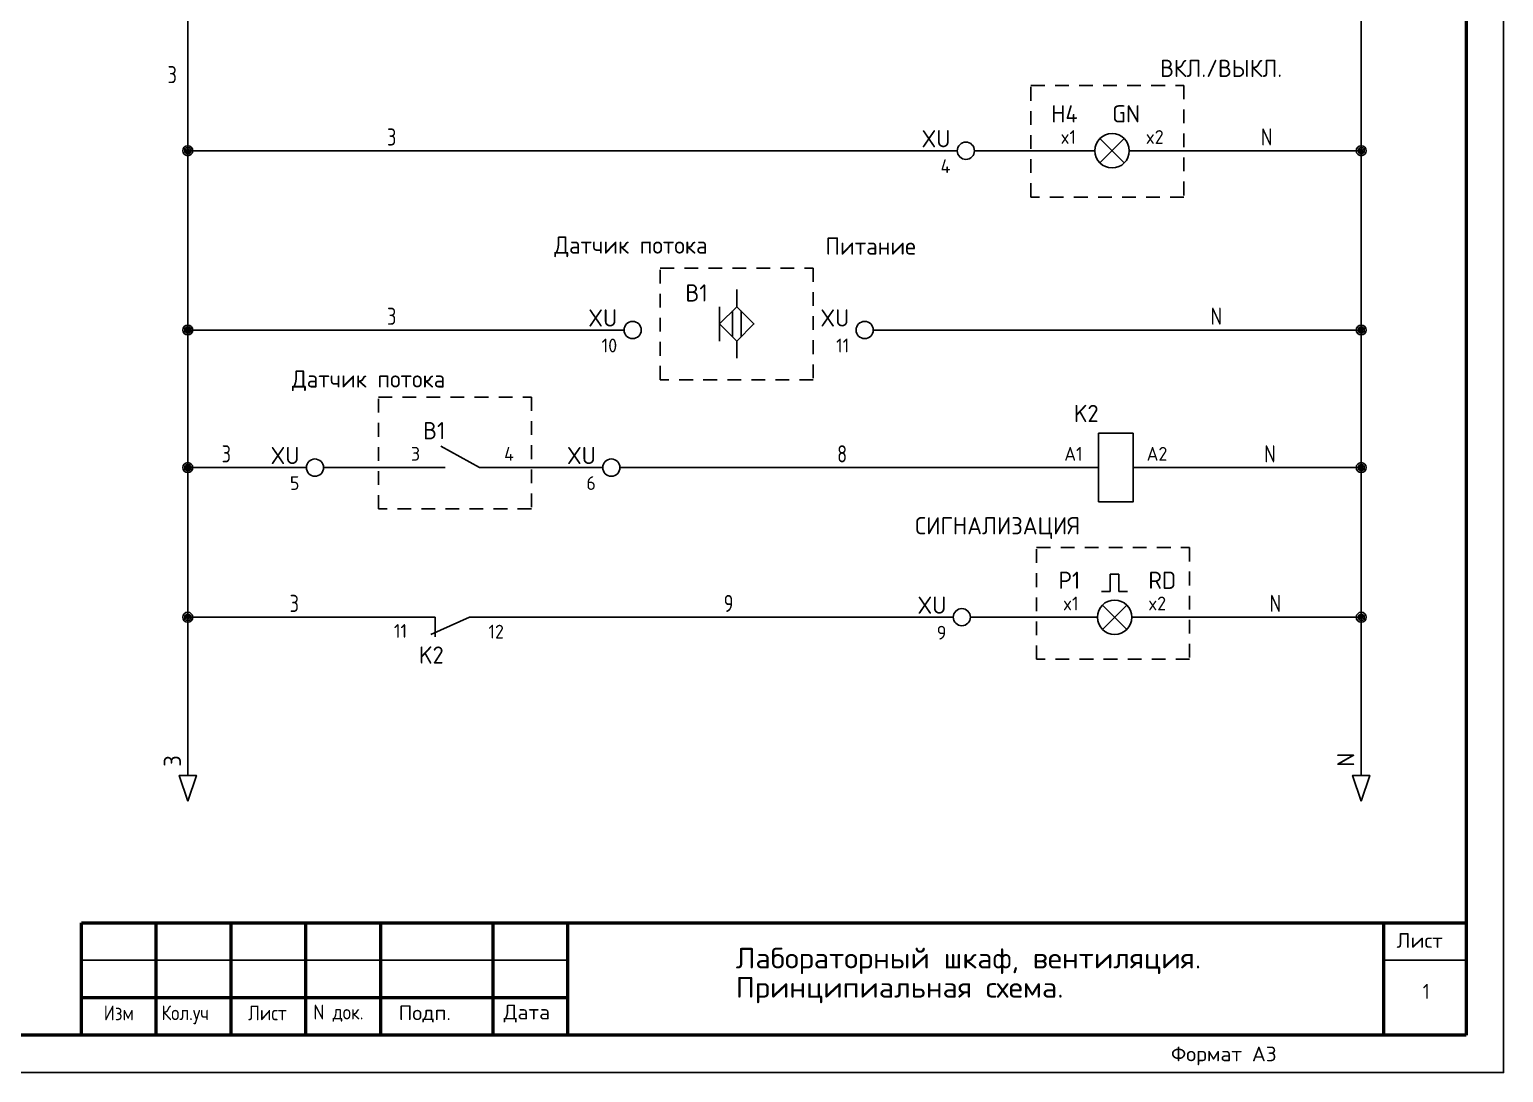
# Model space of a CAD drawing. Extents: x 20 to 1829, y -86 to 701.
# Drawn here: x 263.6 to 478.1, y 17.2 to 168.8 of the extents above; entities that cross this region are included whole.
import ezdxf
from ezdxf.enums import TextEntityAlignment as Align

# ---------------------------------------------------------------- set-up
doc = ezdxf.new("R2010")
doc.units = 0
doc.linetypes.add('Caddy_Dash', pattern=[3.5, 2, -1.5])
doc.linetypes.add('Caddy_Solid', pattern=[0])
for name, color, linetype in [('100', 7, 'Continuous'), ('DESC', 1, 'Continuous'), ('DESCCHILD', 20, 'Continuous'), ('MISC', 7, 'Continuous'), ('SYMS', 7, 'Continuous'), ('TAGS', 7, 'Continuous'), ('TERMS', 7, 'Continuous'), ('TITLE', 7, 'Continuous'), ('WIRECOPY', 84, 'Continuous'), ('WIREFIXED', 130, 'Continuous'), ('WIREREF', 5, 'Continuous'), ('WIRES', 7, 'Continuous')]:
    doc.layers.add(name, color=color, linetype=linetype)
doc.styles.add('Caddy_Vectorfont1n', font='GOST Common.ttf', dxfattribs={"width": 1.1})
doc.styles.add('ITALIC', font='GOST Common.ttf')
doc.styles.add('SIMPLEX', font='GOST Common.ttf')
doc.styles.get("Standard").update_dxf_attribs({"font": 'GOST Common.ttf'})
doc.styles.add('WD_IEC', font='GOST Common.ttf', dxfattribs={"width": 0.9, "height": 4})

# ---------------------------------------------------------------- blocks, each defined once
blk = doc.blocks.new('wd_tb')
at = {"layer": 'TITLE', "color": 1, "style": 'ITALIC'}
for tag, p in [('DWG#', (377.5, 6.5)), ('TITLE#1', (133.27, -3.8)), ('TITLE#2', (163.84, -3.8)), ('TITLE#3', (197.71, -3.8))]:
    blk.add_attdef(tag, text='', height=2, dxfattribs=at).set_placement(p, align=Align.CENTER)
at = {"layer": 'TITLE', "color": 1, "style": 'SIMPLEX'}
blk.add_attdef('CAD#', (-14.33, 3.62), '', height=1.25, rotation=90, dxfattribs=at)
at = {"layer": 'TITLE', "color": 1}
for tag, p, height, style in [('JOB#', (277.8, 5.56), 2, 'ITALIC'), ('ENGINEER', (9.37, -2.98), 1.25, 'ITALIC'), ('CHKDBY', (40.35, -2.98), 1.25, 'ITALIC'), ('SHTS', (385.36, -3.42), 2, 'ITALIC'), ('DRAWNBY', (70.5, -3.39), 1.25, 'ITALIC'), ('DATE', (98.17, -3.8), 1.25, 'SIMPLEX')]:
    blk.add_attdef(tag, p, '', height=height, dxfattribs=dict(at, style=style))
at = {"layer": 'TITLE', "color": 1, "style": 'ITALIC'}
blk.add_attdef('SH#', text='', height=2, dxfattribs=at).set_placement((391.86, 4.83), align=Align.RIGHT)
at = {"layer": 'TITLE', "color": 7, "flags": 9}
blk.add_attdef('WD_TB', (-0.02, 0.56), '', height=1.57, dxfattribs=at)
at = {"layer": 'TITLE', "color": 1, "style": 'ITALIC', "flags": 3}
blk.add_attdef('TITLE#4', text='', height=2, dxfattribs=at).set_placement((230.75, -4.22), align=Align.CENTER)
blk = doc.blocks.new('WDDOT')
for radius in [0.72, 0.449, 0.223]:
    blk.add_circle((0, 0), radius)
blk = doc.blocks.new('HA1S4')
blk.add_lwpolyline([(0, -3.75), (-1.25, 0), (1.25, 0)], close=True)
at = {"style": 'WD_IEC', "flags": 8}
blk.add_attdef('WIRENO', (-1, 1.25), '', height=2.5, rotation=90, dxfattribs=at)
at = {"style": 'WD_IEC'}
blk.add_attdef('DESC1', text='', height=2.5, rotation=90, dxfattribs=at).set_placement((1, 1.25), align=Align.TOP_LEFT)
at = {"style": 'WD_IEC', "flags": 1}
blk.add_attdef('X2TERM01', (0, 0), '', height=0.32, dxfattribs=at)
blk.add_attdef('SIGCODE', text='', height=1, dxfattribs=at).set_placement((-2.5, -3.2), align=Align.RIGHT)
at = {"style": 'WD_IEC'}
blk.add_attdef('XREF', text='', height=2.5, rotation=90, dxfattribs=at).set_placement((0, -5), align=Align.MIDDLE_RIGHT)
blk = doc.blocks.new('HLT1G')
for p, q in [((-7.5, 0), (-2.5, 0)), ((1.77, -1.77), (-1.77, 1.77)), ((1.77, 1.77), (-1.77, -1.77)), ((2.5, 0), (7.5, 0))]:
    blk.add_line(p, q)
blk.add_circle((0, 0), 2.5)
at = {"style": 'WD_IEC'}
for tag, p in [('INST', (-5, 11.12)), ('LOC', (-5, 7.62)), ('TAG1', (-5, 4.12)), ('DESC1', (-5, -10)), ('DESC2', (-5, -13.5)), ('DESC3', (-5, -17))]:
    blk.add_attdef(tag, text='', height=2.5, dxfattribs=at).set_placement(p, align=Align.RIGHT)
for tag, p, height, flags in [('MFG', (4.92, 12.12), 1.5, 9), ('CAT', (4.92, 9.62), 1.5, 9), ('TERM01', (-7.5, 1), 2, 8), ('X2LINK', (0, 2.5), 0.32, 1), ('X4TERM01', (-7.5, 0), 0.32, 1), ('X1TERM02', (7.5, 0), 0.32, 1), ('X8LINK', (0, -2.5), 0.32, 1), ('ASSYCODE', (8.5, -4), 1, 1), ('FAMILY', (8.5, -5.5), 1, 1), ('CATDESC', (8.5, -7), 1, 1)]:
    blk.add_attdef(tag, p, '', height=height, dxfattribs=dict(at, flags=flags))
at = {"lineweight": 15, "style": 'WD_IEC'}
blk.add_attdef('COLOR', (0, 4.12), '', height=2.5, dxfattribs=at)
at = {"style": 'WD_IEC', "flags": 8}
blk.add_attdef('TERM02', text='', height=2, dxfattribs=at).set_placement((7.5, 1), align=Align.RIGHT)
at = {"lineweight": 15, "style": 'WD_IEC'}
for tag, p in [('XREF', (-5, -6.25)), ('WDTAGALT', (-5, -20))]:
    blk.add_attdef(tag, text='', height=2.5, dxfattribs=at).set_placement(p, align=Align.RIGHT)
blk = doc.blocks.new('HT0002')
blk.add_circle((0, 0), 1.25)
at = {"style": 'WD_IEC', "flags": 1}
for tag, p, height in [('ASSYCODE', (2.75, 10.75), 1), ('CATDESC', (2.75, 9.25), 1), ('MFG', (2.75, 7.25), 1.5), ('CAT', (2.75, 4.75), 1.5), ('X2PIN01', (0, 2.25), 0.25), ('X2TERMDESC01', (0, 1.75), 0.4), ('X4PIN01', (-1.25, 1), 0.25), ('X4TERM01', (-1.25, 0), 0.25), ('X4TERMDESC01', (-1.25, 0.5), 0.4), ('STRIPSEQ', (0, 0), 0.025), ('X2TERM01', (0, 1.25), 0.25), ('X8PIN01', (0, -0.25), 0.25), ('X1PIN01', (1.25, 1), 0.25), ('X1TERM01', (1.25, 0), 0.25), ('X1TERMDESC01', (1.25, 0.5), 0.4), ('LINKTERM', (0, -0.04), 0.025), ('X8TERM01', (0, -1.25), 0.25), ('X8TERMDESC01', (0, -0.75), 0.4)]:
    blk.add_attdef(tag, p, '', height=height, dxfattribs=at)
at = {"style": 'WD_IEC'}
for tag, p in [('INST', (-2.25, 6.5)), ('LOC', (-2.25, 3.5)), ('DESC1', (-2.25, -6.25)), ('DESC2', (-2.25, -9.25)), ('DESC3', (-2.25, -12.25))]:
    blk.add_attdef(tag, text='', height=2.5, dxfattribs=at).set_placement(p, align=Align.RIGHT)
at = {"style": 'WD_IEC', "flags": 8}
for tag, height, p in [('TAGSTRIP', 2.5, (-2.25, 0.5)), ('TERM01', 2, (-2.25, -3.25))]:
    blk.add_attdef(tag, text='', height=height, dxfattribs=at).set_placement(p, align=Align.RIGHT)
blk = doc.blocks.new('VPX1TS')
for p, q in [((0, 2.5), (0, 5)), ((-2.5, 2.5), (-2.5, -2.5)), ((-0.625, 1.875), (-0.625, -1.875)), ((0.625, 1.875), (0.625, -1.875)), ((0, -2.5), (0, -5))]:
    blk.add_line(p, q)
blk.add_lwpolyline([(0, 2.5), (2.5, 0), (0, -2.5), (-2.5, 0)], close=True)
at = {"style": 'WD_IEC'}
for tag, p in [('INST', (-4.25, 10.25)), ('LOC', (-4.25, 6.75)), ('TAG1', (-4.25, 3.25)), ('DESC1', (-4.25, -9.85)), ('DESC2', (-4.25, -13.35)), ('DESC3', (-4.25, -16.85))]:
    blk.add_attdef(tag, text='', height=2.5, dxfattribs=at).set_placement(p, align=Align.RIGHT)
at = {"style": 'WD_IEC', "flags": 1}
for tag, p, height in [('MFG', (2.75, 6.5), 1.5), ('X2TERM01', (0, 5), 0.32), ('CAT', (2.75, 4), 1.5), ('X1LINK', (2.5, 0), 0.32), ('CONTACT', (1, -2.5), 1), ('ASSYCODE', (1, -4), 1), ('COMMON', (2.25, -3.75), 1), ('X8TERM02', (0, -5), 0.32), ('FAMILY', (1, -5.5), 1), ('CATDESC', (1, -7), 1)]:
    blk.add_attdef(tag, p, '', height=height, dxfattribs=at)
at = {"style": 'WD_IEC'}
blk.add_attdef('TERM01', text='', height=2, rotation=90, dxfattribs=at).set_placement((-1, 5), align=Align.RIGHT)
blk.add_attdef('TERM02', (-1, -5), '', height=2, rotation=90, dxfattribs=at)
at = {"lineweight": 15, "style": 'WD_IEC'}
for tag, p in [('XREF', (-4.25, -6)), ('WDTAGALT', (-4, -20))]:
    blk.add_attdef(tag, text='', height=2.5, dxfattribs=at).set_placement(p, align=Align.RIGHT)
blk = doc.blocks.new('HCR21')
for p, q in [((2.5, 0), (-3.125, 3.125)), ((-7.5, 0), (-2.5, 0)), ((2.5, 0), (7.5, 0))]:
    blk.add_line(p, q)
at = {"style": 'WD_IEC'}
for tag, p in [('INST', (-2.5, 11.125)), ('LOC', (-2.5, 7.625)), ('TAG2', (-2.5, 4.125)), ('DESC1', (-2.5, -10)), ('DESC2', (-2.5, -13.5)), ('DESC3', (-2.5, -17))]:
    blk.add_attdef(tag, text='', height=2.5, dxfattribs=at).set_placement(p, align=Align.RIGHT)
for tag, p, height, flags in [('TERM01', (-7.5, 1), 2, 8), ('X2LINK', (0, 2), 0.32, 1), ('X4TERM01', (-7.5, 0), 0.32, 1), ('X8LINK', (0, 0.5), 0.32, 1), ('X1TERM02', (7.5, 0), 0.32, 1), ('CONTACT', (6.5, -2.25), 1, 1), ('FAMILY', (6.5, -3.75), 1, 1)]:
    blk.add_attdef(tag, p, '', height=height, dxfattribs=dict(at, flags=flags))
at = {"style": 'WD_IEC', "flags": 8}
for tag, height, p in [('TERM02', 2, (7.5, 1)), ('XREF', 2.5, (-2.5, -6.25))]:
    blk.add_attdef(tag, text='', height=height, dxfattribs=at).set_placement(p, align=Align.RIGHT)
blk = doc.blocks.new('HCR1')
for p, q in [((-2.5, 0), (-7.5, 0)), ((2.5, 0), (7.5, 0))]:
    blk.add_line(p, q)
blk.add_lwpolyline([(-2.5, -5), (2.5, -5), (2.5, 5), (-2.5, 5)], close=True)
at = {"style": 'WD_IEC'}
for tag, p in [('INST', (-2.5, 13.62)), ('LOC', (-2.5, 10.12)), ('TAG1', (-2.5, 6.62)), ('DESC1', (-2.5, -10)), ('DESC2', (-2.5, -13.5)), ('DESC3', (-2.5, -17))]:
    blk.add_attdef(tag, text='', height=2.5, dxfattribs=at).set_placement(p, align=Align.RIGHT)
for tag, p, height, flags in [('MFG', (4.92, 12.12), 1.5, 9), ('CAT', (4.92, 9.62), 1.5, 9), ('X2LINK', (0, 5), 0.32, 1), ('TERM01', (-7.5, 1), 2, 8), ('X4TERM01', (-7.5, 0), 0.32, 1), ('X1TERM02', (7.5, 0), 0.32, 1), ('ASSYCODE', (3.5, -1.5), 1, 1), ('FAMILY', (3.5, -3), 1, 1), ('CATDESC', (3.5, -4.5), 1, 1), ('X8LINK', (0, -5), 0.32, 1)]:
    blk.add_attdef(tag, p, '', height=height, dxfattribs=dict(at, flags=flags))
at = {"style": 'WD_IEC', "flags": 8}
blk.add_attdef('TERM02', text='', height=2, dxfattribs=at).set_placement((7.5, 1), align=Align.RIGHT)
at = {"lineweight": 15, "style": 'WD_IEC'}
for tag, p in [('NO', (26.25, 0)), ('NC', (26.25, -4))]:
    blk.add_attdef(tag, text='', height=2.5, dxfattribs=at).set_placement(p, align=Align.RIGHT)
for tag, p in [('XREFNO', (27.75, 0)), ('XREFNC', (27.75, -4))]:
    blk.add_attdef(tag, p, '', height=2.5, dxfattribs=at)
blk = doc.blocks.new('HCR22')
for p, q in [((2.5, 0), (-3.125, 2.5)), ((-2.5, 0), (-2.5, 2.8678)), ((-7.5, 0), (-2.5, 0)), ((2.5, 0), (7.5, 0))]:
    blk.add_line(p, q)
at = {"style": 'WD_IEC'}
for tag, p in [('INST', (-1.25, 11.125)), ('LOC', (-1.25, 7.625)), ('TAG2', (-1.25, 4.125)), ('DESC1', (-1.25, -10)), ('DESC2', (-1.25, -13.5)), ('DESC3', (-1.25, -17))]:
    blk.add_attdef(tag, text='', height=2.5, dxfattribs=at).set_placement(p, align=Align.RIGHT)
for tag, p, height, flags in [('TERM01', (-8.5, 1), 2, 8), ('X4TERM01', (-7.5, 0), 0.32, 1), ('X2LINK', (0, 1.5), 0.32, 1), ('X8LINK', (0, 0.5), 0.32, 1), ('X1TERM02', (7.5, 0), 0.32, 1), ('CONTACT', (7.75, -2.25), 1, 1), ('FAMILY', (7.75, -3.75), 1, 1)]:
    blk.add_attdef(tag, p, '', height=height, dxfattribs=dict(at, flags=flags))
at = {"style": 'WD_IEC', "flags": 8}
for tag, height, p in [('TERM02', 2, (7.5, 1)), ('XREF', 2.5, (-1.25, -6.25))]:
    blk.add_attdef(tag, text='', height=height, dxfattribs=at).set_placement(p, align=Align.RIGHT)
blk = doc.blocks.new('HBE1RFL')
for p, q in [((-0.62, 3.75), (-0.62, 6.25)), ((-0.62, 6.25), (0.62, 6.25)), ((0.62, 6.25), (0.62, 3.75)), ((-1.88, 3.75), (-0.62, 3.75)), ((0.62, 3.75), (1.88, 3.75)), ((-7.5, 0), (-2.5, 0)), ((1.77, -1.77), (-1.77, 1.77)), ((1.77, 1.77), (-1.77, -1.77)), ((2.5, 0), (7.5, 0))]:
    blk.add_line(p, q)
blk.add_circle((0, 0), 2.5)
at = {"style": 'WD_IEC'}
for tag, p in [('INST', (-5, 11.13)), ('LOC', (-5, 7.63)), ('TAG1', (-5, 4.13)), ('DESC1', (-5, -10)), ('DESC2', (-5, -13.5)), ('DESC3', (-5, -17))]:
    blk.add_attdef(tag, text='', height=2.5, dxfattribs=at).set_placement(p, align=Align.RIGHT)
for tag, p, height, flags in [('MFG', (4.92, 12.12), 1.5, 9), ('CAT', (4.92, 9.62), 1.5, 9), ('TERM01', (-7.5, 1), 2, 8), ('X2LINK', (0, 2.5), 0.32, 1), ('X4TERM01', (-7.5, 0), 0.32, 1), ('X1TERM02', (7.5, 0), 0.32, 1), ('X8LINK', (0, -2.5), 0.32, 1), ('ASSYCODE', (8.5, -4), 1, 1), ('FAMILY', (8.5, -5.5), 1, 1), ('CATDESC', (8.5, -7), 1, 1)]:
    blk.add_attdef(tag, p, '', height=height, dxfattribs=dict(at, flags=flags))
at = {"lineweight": 15, "style": 'WD_IEC'}
blk.add_attdef('COLOR', (4.92, 4.13), '', height=2.5, dxfattribs=at)
at = {"style": 'WD_IEC', "flags": 8}
blk.add_attdef('TERM02', text='', height=2, dxfattribs=at).set_placement((7.5, 1), align=Align.RIGHT)
at = {"lineweight": 15, "style": 'WD_IEC'}
for tag, p in [('XREF', (-5, -6.25)), ('WDTAGALT', (-5, -20))]:
    blk.add_attdef(tag, text='', height=2.5, dxfattribs=at).set_placement(p, align=Align.RIGHT)
blk = doc.blocks.new('WD_WCH')
at = {"linetype": 'Continuous', "style": 'WD_IEC', "width": 0.8}
blk.add_attdef('WIRECOPY', text='', height=2.5, dxfattribs=at).set_placement((0, 0.75), align=Align.CENTER)
blk = doc.blocks.new('WD_WNV')
at = {"linetype": 'Continuous', "style": 'WD_IEC', "width": 0.8}
blk.add_attdef('WIRENO', text='', height=2.5, dxfattribs=at).set_placement((-1.6, 0), align=Align.MIDDLE_RIGHT)
at = {"style": 'WD_IEC', "flags": 1}
for tag, p in [('W04USER', (-1, 0.875)), ('W08USER', (-1, 0.375)), ('W05USER', (-1, 0.75)), ('W06USER', (-1, 0.625)), ('W09USER', (-1, 0.25)), ('W03USER', (-1, 1)), ('W07USER', (-1, 0.5)), ('W02USER', (-1, 1.125)), ('W01USER', (-1, 1.25)), ('W10USER', (-1, 0.125))]:
    blk.add_attdef(tag, text='', height=0.08, dxfattribs=at).set_placement(p, align=Align.CENTER)
blk = doc.blocks.new('WD_WNH')
at = {"linetype": 'Continuous', "style": 'WD_IEC', "width": 0.8}
blk.add_attdef('WIRENO', text='', height=2.5, dxfattribs=at).set_placement((0, 0.75), align=Align.CENTER)
at = {"style": 'WD_IEC', "flags": 1}
for tag, p in [('W04USER', (0, 0.875)), ('W08USER', (0, 0.375)), ('W05USER', (0, 0.75)), ('W06USER', (0, 0.625)), ('W09USER', (0, 0.25)), ('W03USER', (0, 1)), ('W07USER', (0, 0.5)), ('W02USER', (0, 1.125)), ('W01USER', (0, 1.25)), ('W10USER', (0, 0.125))]:
    blk.add_attdef(tag, text='', height=0.08, dxfattribs=at).set_placement(p, align=Align.CENTER)

msp = doc.modelspace()

# ---------------------------------------------------------------- linework, layer by layer
at = {"layer": '100', "linetype": 'Caddy_Solid', "lineweight": 50}
for p, q in [((472.61, 335.09), (472.61, 22.65)), ((271.16, 38.98), (472.61, 38.98)), ((271.16, 22.65), (271.16, 38.98)), ((282.05, 22.65), (282.05, 38.98)), ((292.94, 22.65), (292.94, 38.98)), ((303.83, 22.65), (303.83, 38.98)), ((314.72, 22.65), (314.72, 38.98)), ((331.05, 22.65), (331.05, 38.98)), ((341.94, 22.65), (341.94, 38.98)), ((460.63, 22.65), (460.63, 38.98)), ((271.16, 28.09), (341.94, 28.09)), ((472.61, 22.65), (29.43, 22.65))]:
    msp.add_line(p, q, dxfattribs=at)
at = {"layer": '100', "linetype": 'Caddy_Solid', "lineweight": 25}
for p, q in [((341.94, 33.53), (271.16, 33.53)), ((460.63, 33.53), (472.61, 33.53))]:
    msp.add_line(p, q, dxfattribs=at)
at = {"layer": 'SYMS'}
msp.add_lwpolyline([(20.72, 17.2), (478.05, 17.2), (478.05, 340.6), (20.72, 340.6)], close=True, dxfattribs=at)
at = {"layer": 'SYMS', "linetype": 'Caddy_Dash'}
for points in [[(409.31, 160.71), (431.56, 160.71), (431.56, 144.47), (409.31, 144.47)], [(355.38, 134.15), (377.64, 134.15), (377.64, 117.91), (355.38, 117.91)], [(314.37, 115.38), (336.63, 115.38), (336.63, 99.13), (314.37, 99.13)], [(410.13, 93.51), (432.38, 93.51), (432.38, 77.27), (410.13, 77.27)]]:
    msp.add_lwpolyline(points, close=True, dxfattribs=at)
at = {"layer": 'WIRES'}
for p, q in [((457.35, 293.88), (457.35, 60.4)), ((286.65, 264.15), (286.65, 60.4)), ((398.59, 151.2), (286.65, 151.2)), ((413.61, 151.2), (401.09, 151.2)), ((457.35, 151.2), (428.61, 151.2)), ((286.65, 125.14), (350.11, 125.14)), ((386.37, 125.14), (457.35, 125.14)), ((286.65, 105.14), (303.89, 105.14)), ((306.39, 105.14), (319.1, 105.14)), ((334.1, 105.14), (347.01, 105.14)), ((349.51, 105.14), (414.15, 105.14)), ((429.15, 105.14), (457.35, 105.14)), ((286.65, 83.39), (317.63, 83.39)), ((332.63, 83.39), (398, 83.39)), ((400.5, 83.39), (413.97, 83.39)), ((428.97, 83.39), (457.35, 83.39))]:
    msp.add_line(p, q, dxfattribs=at)

# ---------------------------------------------------------------- block references
at = {"layer": 'SYMS'}
ref = msp.add_blockref('HLT1G', (421.11, 151.2), dxfattribs=at)
ref.add_attrib('TERM02', 'x2', dxfattribs={"layer": 'TERMS', "height": 2, "style": 'WD_IEC', "flags": 8}).set_placement((428.61, 152.2), align=Align.RIGHT)
ref.add_attrib('TERM01', 'x1', (413.61, 152.2), dxfattribs={"layer": 'TERMS', "height": 2, "style": 'WD_IEC', "flags": 8})
ref.add_attrib('DESC1', 'ВКЛ./ВЫКЛ.', dxfattribs={"layer": 'DESC', "height": 2.5}).set_placement((445.84, 164.43), align=Align.TOP_RIGHT)
ref.add_attrib('COLOR', 'GN', (421.11, 155.32), dxfattribs={"layer": 'MISC', "lineweight": 15, "height": 2.5, "style": 'WD_IEC'})
ref.add_attrib('TAG1', 'H4', dxfattribs={"layer": 'TAGS', "height": 2.5, "style": 'WD_IEC'}).set_placement((416.11, 155.32), align=Align.RIGHT)
ref = msp.add_blockref('HT0002', (399.84, 151.2), dxfattribs=at)
ref.add_attrib('TERM01', '4', dxfattribs={"layer": 'TERMS', "height": 2, "style": 'WD_IEC', "flags": 8}).set_placement((397.59, 147.95), align=Align.RIGHT)
ref.add_attrib('TAGSTRIP', 'XU', dxfattribs={"layer": 'TAGS', "height": 2.5, "style": 'WD_IEC', "flags": 8}).set_placement((397.59, 151.7), align=Align.RIGHT)
for p in [(286.65, 151.2), (457.35, 151.2), (286.65, 125.14), (457.35, 125.14), (286.65, 105.14), (457.35, 105.14), (286.65, 83.39), (457.35, 83.39)]:
    msp.add_blockref('WDDOT', p, dxfattribs=at)
ref = msp.add_blockref('VPX1TS', (366.51, 126.03), dxfattribs=at)
ref.add_attrib('DESC2', 'Питание', dxfattribs={"layer": 'DESC', "height": 2.5}).set_placement((392.56, 138.59), align=Align.TOP_RIGHT)
ref.add_attrib('DESC1', 'Датчик потока', dxfattribs={"layer": 'DESC', "height": 2.5}).set_placement((362.26, 138.74), align=Align.TOP_RIGHT)
ref.add_attrib('TAG1', 'B1', dxfattribs={"layer": 'TAGS', "height": 2.5, "style": 'WD_IEC'}).set_placement((362.26, 129.28), align=Align.RIGHT)
ref = msp.add_blockref('HT0002', (351.36, 125.14), dxfattribs=at)
ref.add_attrib('TERM01', '10', dxfattribs={"layer": 'TERMS', "height": 2, "style": 'WD_IEC', "flags": 8}).set_placement((349.11, 121.89), align=Align.RIGHT)
ref.add_attrib('TAGSTRIP', 'XU', dxfattribs={"layer": 'TAGS', "height": 2.5, "style": 'WD_IEC', "flags": 8}).set_placement((349.11, 125.64), align=Align.RIGHT)
ref = msp.add_blockref('HT0002', (385.12, 125.14), dxfattribs=at)
ref.add_attrib('TERM01', '11', dxfattribs={"layer": 'TERMS', "height": 2, "style": 'WD_IEC', "flags": 8}).set_placement((382.87, 121.89), align=Align.RIGHT)
ref.add_attrib('TAGSTRIP', 'XU', dxfattribs={"layer": 'TAGS', "height": 2.5, "style": 'WD_IEC', "flags": 8}).set_placement((382.87, 125.64), align=Align.RIGHT)
ref = msp.add_blockref('HCR21', (326.6, 105.14), dxfattribs=at)
ref.add_attrib('TAG2', 'B1', dxfattribs={"layer": 'TAGS', "height": 2.5, "style": 'WD_IEC'}).set_placement((324.1, 109.26), align=Align.RIGHT)
ref.add_attrib('DESC1', 'Датчик потока', dxfattribs={"layer": 'DESCCHILD', "height": 2.5}).set_placement((324.1, 119.28), align=Align.TOP_RIGHT)
ref.add_attrib('TERM01', '3', (319.1, 106.14), dxfattribs={"layer": 'TERMS', "height": 2, "style": 'WD_IEC', "flags": 8})
ref.add_attrib('TERM02', '4', dxfattribs={"layer": 'TERMS', "height": 2, "style": 'WD_IEC', "flags": 8}).set_placement((334.1, 106.14), align=Align.RIGHT)
ref = msp.add_blockref('HCR1', (421.65, 105.14), dxfattribs=at)
ref.add_attrib('TAG1', 'K2', dxfattribs={"layer": 'TAGS', "height": 2.5, "style": 'WD_IEC'}).set_placement((419.15, 111.76), align=Align.RIGHT)
ref.add_attrib('TERM01', 'A1', (414.15, 106.14), dxfattribs={"layer": 'TERMS', "height": 2, "style": 'WD_IEC', "flags": 8})
ref.add_attrib('TERM02', 'A2', dxfattribs={"layer": 'TERMS', "height": 2, "style": 'WD_IEC', "flags": 8}).set_placement((429.15, 106.14), align=Align.RIGHT)
ref = msp.add_blockref('HT0002', (305.14, 105.14), dxfattribs=at)
ref.add_attrib('TERM01', '5', dxfattribs={"layer": 'TERMS', "height": 2, "style": 'WD_IEC', "flags": 8}).set_placement((302.89, 101.89), align=Align.RIGHT)
ref.add_attrib('TAGSTRIP', 'XU', dxfattribs={"layer": 'TAGS', "height": 2.5, "style": 'WD_IEC', "flags": 8}).set_placement((302.89, 105.64), align=Align.RIGHT)
ref = msp.add_blockref('HT0002', (348.26, 105.14), dxfattribs=at)
ref.add_attrib('TERM01', '6', dxfattribs={"layer": 'TERMS', "height": 2, "style": 'WD_IEC', "flags": 8}).set_placement((346.01, 101.89), align=Align.RIGHT)
ref.add_attrib('TAGSTRIP', 'XU', dxfattribs={"layer": 'TAGS', "height": 2.5, "style": 'WD_IEC', "flags": 8}).set_placement((346.01, 105.64), align=Align.RIGHT)
ref = msp.add_blockref('HBE1RFL', (421.47, 83.39), dxfattribs=at)
ref.add_attrib('TERM02', 'x2', dxfattribs={"layer": 'TERMS', "height": 2, "style": 'WD_IEC', "flags": 8}).set_placement((428.97, 84.39), align=Align.RIGHT)
ref.add_attrib('TERM01', 'x1', (413.97, 84.39), dxfattribs={"layer": 'TERMS', "height": 2, "style": 'WD_IEC', "flags": 8})
ref.add_attrib('DESC1', 'СИГНАЛИЗАЦИЯ', dxfattribs={"layer": 'DESC', "height": 2.5}).set_placement((416.47, 97.94), align=Align.TOP_RIGHT)
ref.add_attrib('COLOR', 'RD', (426.39, 87.51), dxfattribs={"layer": 'MISC', "lineweight": 15, "height": 2.5, "style": 'WD_IEC'})
ref.add_attrib('TAG1', 'P1', dxfattribs={"layer": 'TAGS', "height": 2.5, "style": 'WD_IEC'}).set_placement((416.47, 87.51), align=Align.RIGHT)
ref = msp.add_blockref('HT0002', (399.25, 83.39), dxfattribs=at)
ref.add_attrib('TERM01', '9', dxfattribs={"layer": 'TERMS', "height": 2, "style": 'WD_IEC', "flags": 8}).set_placement((397, 80.14), align=Align.RIGHT)
ref.add_attrib('TAGSTRIP', 'XU', dxfattribs={"layer": 'TAGS', "height": 2.5, "style": 'WD_IEC', "flags": 8}).set_placement((397, 83.89), align=Align.RIGHT)
ref = msp.add_blockref('HCR22', (325.13, 83.39), dxfattribs=dict(at, xscale=-1, rotation=180))
ref.add_attrib('TAG2', 'K2', dxfattribs={"layer": 'TAGS', "height": 2.5, "style": 'WD_IEC'}).set_placement((323.88, 76.64), align=Align.RIGHT)
ref.add_attrib('TERM01', '11', (316.63, 80.39), dxfattribs={"layer": 'TERMS', "height": 2, "style": 'WD_IEC', "flags": 8})
ref.add_attrib('TERM02', '12', dxfattribs={"layer": 'TERMS', "height": 2, "style": 'WD_IEC', "flags": 8}).set_placement((332.63, 80.29), align=Align.RIGHT)
ref = msp.add_blockref('HA1S4', (286.65, 60.4), dxfattribs=at)
ref.add_attrib('WIRENO', '3', (285.65, 61.65), dxfattribs={"layer": 'WIREREF', "height": 2.5, "rotation": 90, "style": 'WD_IEC', "flags": 8})
ref = msp.add_blockref('HA1S4', (457.35, 60.4), dxfattribs=at)
ref.add_attrib('WIRENO', 'N', (456.35, 61.65), dxfattribs={"layer": 'WIREREF', "height": 2.5, "rotation": 90, "style": 'WD_IEC', "flags": 8})
ref = msp.add_blockref('wd_tb', (42.5, 22.65), dxfattribs=dict(at, xscale=1.088884900513995, yscale=1.088884900513995, zscale=1.088884900513995))
ref.add_attrib('SH#', '1', dxfattribs={"layer": 'TITLE', "color": 1, "height": 2.18, "style": 'ITALIC'}).set_placement((467.33, 27.91), align=Align.RIGHT)
at = {"layer": 'WIRECOPY'}
ref = msp.add_blockref('WD_WCH', (316.31, 151.2), dxfattribs=at)
ref.add_attrib('WIRECOPY', '3', dxfattribs={"linetype": 'Continuous', "height": 2.5, "style": 'WD_IEC', "width": 0.8}).set_placement((316.31, 151.95), align=Align.CENTER)
ref = msp.add_blockref('WD_WCH', (443.59, 151.2), dxfattribs=at)
ref.add_attrib('WIRECOPY', 'N', dxfattribs={"linetype": 'Continuous', "height": 2.5, "style": 'WD_IEC', "width": 0.8}).set_placement((443.59, 151.95), align=Align.CENTER)
ref = msp.add_blockref('WD_WCH', (316.31, 125.14), dxfattribs=at)
ref.add_attrib('WIRECOPY', '3', dxfattribs={"linetype": 'Continuous', "height": 2.5, "style": 'WD_IEC', "width": 0.8}).set_placement((316.31, 125.89), align=Align.CENTER)
ref = msp.add_blockref('WD_WCH', (436.27, 125.14), dxfattribs=at)
ref.add_attrib('WIRECOPY', 'N', dxfattribs={"linetype": 'Continuous', "height": 2.5, "style": 'WD_IEC', "width": 0.8}).set_placement((436.27, 125.89), align=Align.CENTER)
ref = msp.add_blockref('WD_WCH', (292.25, 105.14), dxfattribs=at)
ref.add_attrib('WIRECOPY', '3', dxfattribs={"linetype": 'Continuous', "height": 2.5, "style": 'WD_IEC', "width": 0.8}).set_placement((292.25, 105.89), align=Align.CENTER)
ref = msp.add_blockref('WD_WCH', (444.07, 105.14), dxfattribs=at)
ref.add_attrib('WIRECOPY', 'N', dxfattribs={"linetype": 'Continuous', "height": 2.5, "style": 'WD_IEC', "width": 0.8}).set_placement((444.07, 105.89), align=Align.CENTER)
ref = msp.add_blockref('WD_WCH', (302.14, 83.39), dxfattribs=at)
ref.add_attrib('WIRECOPY', '3', dxfattribs={"linetype": 'Continuous', "height": 2.5, "style": 'WD_IEC', "width": 0.8}).set_placement((302.14, 84.14), align=Align.CENTER)
ref = msp.add_blockref('WD_WCH', (444.86, 83.39), dxfattribs=at)
ref.add_attrib('WIRECOPY', 'N', dxfattribs={"linetype": 'Continuous', "height": 2.5, "style": 'WD_IEC', "width": 0.8}).set_placement((444.86, 84.14), align=Align.CENTER)
at = {"layer": 'WIREFIXED'}
ref = msp.add_blockref('WD_WNV', (286.65, 162.27), dxfattribs=at)
ref.add_attrib('WIRENOF', '3', dxfattribs={"linetype": 'Continuous', "height": 2.5, "style": 'WD_IEC', "width": 0.8}).set_placement((285.05, 162.27), align=Align.MIDDLE_RIGHT)
ref = msp.add_blockref('WD_WNH', (381.83, 105.14), dxfattribs=at)
ref.add_attrib('WIRENOF', '8', dxfattribs={"linetype": 'Continuous', "height": 2.5, "style": 'WD_IEC', "width": 0.8}).set_placement((381.83, 105.89), align=Align.CENTER)
ref = msp.add_blockref('WD_WNH', (365.31, 83.39), dxfattribs=at)
ref.add_attrib('WIRENOF', '9', dxfattribs={"linetype": 'Continuous', "height": 2.5, "style": 'WD_IEC', "width": 0.8}).set_placement((365.31, 84.14), align=Align.CENTER)

# ---------------------------------------------------------------- texts
at = {"layer": '100', "lineweight": 25, "style": 'Caddy_Vectorfont1n'}
for s, height, width, p in [('Лист', 2.14, 1.1, (462.48, 35.32)), ('Лабораторный шкаф, вентиляция.', 3, 1.1, (366.35, 32.33)), ('Принципиальная схема.', 3, 1.1, (366.35, 28.08)), ('Изм', 2.14, 0.913, (274.41, 24.79)), ('Кол.уч', 2.14, 0.913, (282.8, 24.81)), ('Лист', 2.14, 0.913, (295.43, 24.79)), ('N док.', 2.14, 0.913, (304.92, 24.91)), ('Подп.', 2.14, 1.1, (317.32, 24.81)), ('Дата', 2.14, 1.1, (332.58, 24.91)), ('Формат А3', 2.14, 1.1, (429.67, 18.83))]:
    msp.add_text(s, height=height, dxfattribs=dict(at, width=width)).set_placement(p)

doc.saveas('drawing.dxf')
